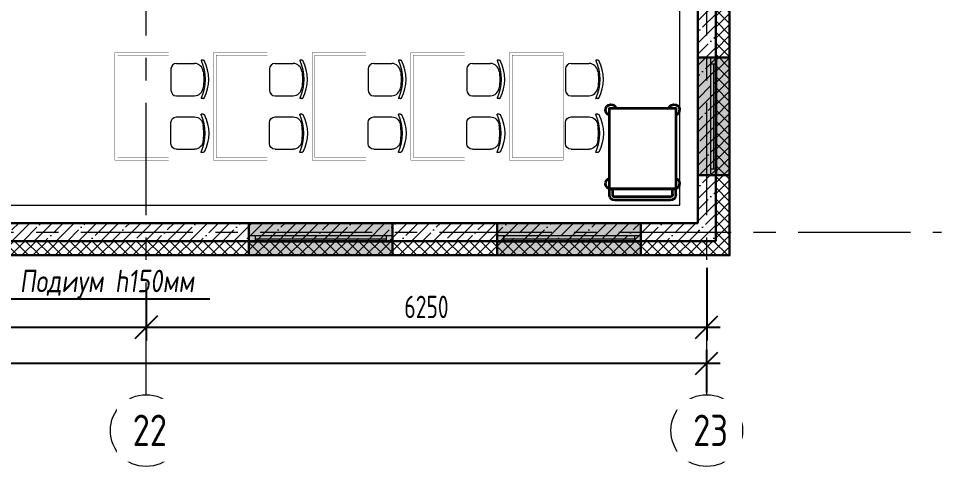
# Model space of a CAD drawing. Header units: millimetres. Extents: x -13407 to 95998, y -2611 to 109495.
# Drawn here: x 60740 to 71033, y -2611 to 2378 of the extents above; entities that cross this region are included whole.
import ezdxf
from ezdxf import colors
from ezdxf.entities.mleader import LeaderData, LeaderLine
from ezdxf.math import Vec2, Vec3

# ---------------------------------------------------------------- set-up
doc = ezdxf.new("R2010")
doc.units = ezdxf.units.MM
doc.linetypes.add('CENTER', pattern=[2, 1.25, -0.25, 0.25, -0.25])
for name, color, linetype, lineweight in [('_ТХ_обор_комп принт', 30, 'Continuous', 13), ('АР_Навесной фасад', 5, 'Continuous', 5), ('АР_Окна БЛОК', 250, 'Continuous', 13), ('АР_Оси', 193, 'Continuous', 9), ('АР_Оси размеры', 164, 'Continuous', 9), ('АР_Подоконники', 163, 'Continuous', 9), ('АР_Сущ Несущая стена', 202, 'Continuous', 30), ('АР_Утеплитель', 250, 'Continuous', 9), ('АР_Штриховка монолит', 250, 'Continuous', 9), ('ТХ_мебель передв', 250, 'Continuous', 13), ('ТХ_обор_комп принт', 30, 'Continuous', 13)]:
    doc.layers.add(name, color=color, linetype=linetype, lineweight=lineweight)
doc.styles.add('Архитект', font='isocpeur.ttf', dxfattribs={"width": 0.8, "oblique": 8})
doc.styles.add('ГОСТ 2.304', font='isocpeur.ttf', dxfattribs={"width": 0.7})
doc.dimstyles.new('СПДС', dxfattribs={"dimscale": 100, "dimtxt": 2.5, "dimasz": 2.5, "dimexe": 1.5, "dimexo": 0, "dimgap": 1, "dimtad": 1, "dimdec": 0, "dimrnd": 1, "dimtxsty": 'ГОСТ 2.304', "dimblk": 'OBLIQUE', "dimcen": 2.5, "dimdle": 1.5, "dimadec": 0, "dimazin": 2, "dimtfac": 0.75, "dimtdec": 0, "dimtmove": 1, "dimatfit": 3, "dimfxl": 1, "dimtolj": 1, "dimarcsym": 1})
pattern_1 = [(45, (-951587.81, 109999.9), (-123.743687, 123.743687), []), (45, (-951464.07, 109999.9), (-123.743687, 123.743687), [218.75, -43.75, 0, -43.75])]

# ---------------------------------------------------------------- blocks, each defined once
blk = doc.blocks.new('*U222')
h = blk.add_hatch(color=253)
h.dxf.hatch_style = 1
h.paths.add_polyline_path([(-1600, -140), (0, -140), (0, 220), (-1600, 220)])
at = {"color": 253, "lineweight": 30}
for p, q in [((-1600, -140), (-1600, 220)), ((0, -140), (0, 220))]:
    blk.add_line(p, q, dxfattribs=at)
at = {"color": 253}
for p, q in [((0, 220), (-1600, 220)), ((-1600, 70), (0, 70)), ((-1600, 0), (0, 0)), ((-1530, 0), (-1530, 70)), ((-1530, 35), (-70, 35)), ((-70, 0), (-70, 70)), ((-1600, -140), (0, -140)), ((-1600, -140), (-1600, -140)), ((-1600, -140), (-1600, -140)), ((0, -140), (0, -140)), ((0, -140), (0, -140))]:
    blk.add_line(p, q, dxfattribs=at)
blk = doc.blocks.new('*U224')
h = blk.add_hatch(color=253)
h.dxf.hatch_style = 1
h.paths.add_polyline_path([(-1310, -140), (0, -140), (0, 220), (-1310, 220)])
at = {"color": 253, "lineweight": 30}
for p, q in [((-1310, -140), (-1310, 220)), ((0, -140), (0, 220))]:
    blk.add_line(p, q, dxfattribs=at)
at = {"color": 253}
for p, q in [((0, 220), (-1310, 220)), ((-1310, 70), (0, 70)), ((-1310, 0), (0, 0)), ((-1240, 0), (-1240, 70)), ((-1240, 35), (-70, 35)), ((-70, 0), (-70, 70)), ((-1310, -140), (0, -140)), ((-1310, -140), (-1310, -140)), ((-1310, -140), (-1310, -140)), ((0, -140), (0, -140)), ((0, -140), (0, -140))]:
    blk.add_line(p, q, dxfattribs=at)
blk = doc.blocks.new('_Oblique')
at = {"color": 253, "linetype": 'ByBlock', "lineweight": -2}
blk.add_line((-0.5, -0.5), (0.5, 0.5), dxfattribs=at)
blk = doc.blocks.new('*D309')
at = {"layer": 'АР_Оси размеры', "color": 253, "lineweight": -2, "ltscale": 100, "transparency": 16777216}
for p, q in [((55515, -636), (55515, -1209)), ((62165, -636), (62165, -1209)), ((55365, -1059), (62315, -1059))]:
    blk.add_line(p, q, dxfattribs=at)
at = {"layer": 'АР_Оси размеры', "color": 253, "lineweight": -2, "ltscale": 100, "transparency": 16777216, "xscale": 250, "yscale": 250, "zscale": 250, "rotation": 180}
blk.add_blockref('_Oblique', (55515, -1059), dxfattribs=at)
at = {"layer": 'АР_Оси размеры', "color": 253, "lineweight": -2, "ltscale": 100, "transparency": 16777216, "xscale": 250, "yscale": 250, "zscale": 250}
blk.add_blockref('_Oblique', (62165, -1059), dxfattribs=at)
at = {"layer": 'АР_Оси размеры', "color": 253, "ltscale": 100, "transparency": 16777216, "insert": (58840, -834), "char_height": 250, "attachment_point": 5, "style": 'ГОСТ 2.304'}
blk.add_mtext('\\A1;6650', dxfattribs=at)
blk = doc.blocks.new('*D310')
at = {"layer": 'АР_Оси размеры', "color": 253, "lineweight": -2, "ltscale": 100, "transparency": 16777216}
for p, q in [((68415, -397), (68415, -1209)), ((62165, -636), (62165, -1209)), ((62015, -1059), (68565, -1059))]:
    blk.add_line(p, q, dxfattribs=at)
at = {"layer": 'АР_Оси размеры', "color": 253, "lineweight": -2, "ltscale": 100, "transparency": 16777216, "xscale": 250, "yscale": 250, "zscale": 250, "rotation": 180}
blk.add_blockref('_Oblique', (62165, -1059), dxfattribs=at)
at = {"layer": 'АР_Оси размеры', "color": 253, "lineweight": -2, "ltscale": 100, "transparency": 16777216, "xscale": 250, "yscale": 250, "zscale": 250}
blk.add_blockref('_Oblique', (68415, -1059), dxfattribs=at)
at = {"layer": 'АР_Оси размеры', "color": 253, "ltscale": 100, "transparency": 16777216, "insert": (65290, -834), "char_height": 250, "attachment_point": 5, "style": 'ГОСТ 2.304'}
blk.add_mtext('\\A1;6250', dxfattribs=at)
blk = doc.blocks.new('*D296')
at = {"layer": 'АР_Оси размеры', "color": 253, "lineweight": -2, "ltscale": 100, "transparency": 16777216}
for p, q in [((0, -1786), (0, -1311)), ((68415, -1786), (68415, -1311)), ((-150, -1461), (68565, -1461))]:
    blk.add_line(p, q, dxfattribs=at)
at = {"layer": 'АР_Оси размеры', "color": 253, "lineweight": -2, "ltscale": 100, "transparency": 16777216, "xscale": 250, "yscale": 250, "zscale": 250, "rotation": 180}
blk.add_blockref('_Oblique', (0, -1461), dxfattribs=at)
at = {"layer": 'АР_Оси размеры', "color": 253, "lineweight": -2, "ltscale": 100, "transparency": 16777216, "xscale": 250, "yscale": 250, "zscale": 250}
blk.add_blockref('_Oblique', (68415, -1461), dxfattribs=at)
at = {"layer": 'АР_Оси размеры', "color": 253, "ltscale": 100, "transparency": 16777216, "insert": (34208, -1236), "char_height": 250, "attachment_point": 5, "style": 'ГОСТ 2.304'}
blk.add_mtext('\\A1;68415', dxfattribs=at)
blk = doc.blocks.new('*U261')
h = blk.add_hatch(color=253)
h.dxf.hatch_style = 1
h.paths.add_polyline_path([(-1600, -140), (0, -140), (0, 220), (-1600, 220)])
at = {"color": 253, "lineweight": 30}
for p, q in [((-1600, -140), (-1600, 220)), ((0, -140), (0, 220))]:
    blk.add_line(p, q, dxfattribs=at)
at = {"color": 253}
for p, q in [((0, 220), (-1600, 220)), ((-1600, 70), (0, 70)), ((-1600, 0), (0, 0)), ((-1530, 0), (-1530, 70)), ((-1530, 35), (-70, 35)), ((-70, 0), (-70, 70)), ((-1600, -140), (0, -140)), ((-1600, -140), (-1600, -140)), ((-1600, -140), (-1600, -140)), ((0, -140), (0, -140)), ((0, -140), (0, -140))]:
    blk.add_line(p, q, dxfattribs=at)
blk = doc.blocks.new('У058')
at = {"layer": 'ТХ_мебель передв', "color": 253, "ltscale": 100}
for points, const_width in [([(70477.5, 42777), (71077.5, 42777), (71077.5, 41577), (70477.5, 41577)], 2), ([(70507.5, 42747), (71077.5, 42747), (71077.5, 41607), (70507.5, 41607)], 1)]:
    blk.add_lwpolyline(points, close=True, dxfattribs=dict(at, const_width=const_width))
blk = doc.blocks.new('У060')
at = {"layer": 'ТХ_мебель передв', "color": 253, "lineweight": 0, "ltscale": 100, "transparency": 33554687}
for points in [[(66977, 41938), (67178, 41938)], [(67273, 41969), (67252, 41969)], [(66914, 41636), (66914, 41874)], [(66977, 41578), (67178, 41578)], [(67273, 41541), (67252, 41541)]]:
    blk.add_lwpolyline(points, dxfattribs=at)
for centre, radius, start, end in [((66774, 41755), 522, 336.4029, 23.5971), ((66737, 41755), 544, 350.2064, 9.7936)]:
    blk.add_arc(centre, radius, start, end, dxfattribs=at)
for points in [[(66914, 41874), (66914, 41906), (66940, 41938), (66977, 41938)], [(67178, 41938), (67226, 41938), (67268, 41895), (67273, 41848)], [(67252, 41964), (67247, 41964), (67252, 41969), (67252, 41969)], [(67273, 41969), (67279, 41969), (67279, 41964), (67284, 41964)], [(66977, 41578), (66940, 41578), (66914, 41604), (66914, 41636)], [(67273, 41668), (67268, 41615), (67226, 41578), (67178, 41578)], [(67252, 41541), (67252, 41541), (67252, 41541), (67252, 41546)]]:
    blk.add_open_spline(points, degree=3, dxfattribs=at)
blk.add_open_spline([(67284, 41964), (67353, 41832), (67353, 41678), (67284, 41546), (67279, 41546), (67279, 41541), (67273, 41541)], degree=3, knots=[0, 0, 0, 0, 1, 1, 1, 2, 2, 2, 2], dxfattribs=at)
blk = doc.blocks.new('У063-2')
at = {"layer": '_ТХ_обор_комп принт', "color": 253, "lineweight": 35}
blk.add_lwpolyline([(68858, 41841), (68858, 41100), (67958, 41100), (67958, 41841)], close=True, dxfattribs=at)
for points in [[(68858, 41100), (68858, 41841)], [(68921, 41841), (68858, 41841)], [(68921, 41804), (68858, 41804)], [(68948, 41778), (68948, 41159)], [(68985, 41778), (68985, 41159)], [(68921, 41137), (68858, 41137)], [(68921, 41100), (68858, 41100)]]:
    blk.add_lwpolyline(points, dxfattribs=at)
for points, knots in [([(67958, 41762), (67926, 41772), (67911, 41804), (67921, 41841), (67932, 41873), (67963, 41889), (67995, 41878), (68016, 41873), (68032, 41857), (68038, 41841)], [0, 0, 0, 0, 1, 1, 1, 2, 2, 2, 3, 3, 3, 3]), ([(68741, 41841), (68752, 41873), (68784, 41889), (68821, 41878), (68837, 41873), (68852, 41857), (68858, 41841)], [0, 0, 0, 0, 1, 1, 1, 2, 2, 2, 2]), ([(68038, 41100), (68027, 41069), (67990, 41047), (67958, 41058), (67926, 41069), (67911, 41106), (67921, 41137), (67926, 41153), (67942, 41169), (67958, 41174)], [0, 0, 0, 0, 1, 1, 1, 2, 2, 2, 3, 3, 3, 3]), ([(68858, 41100), (68847, 41069), (68815, 41047), (68784, 41058), (68762, 41063), (68747, 41079), (68741, 41100)], [0, 0, 0, 0, 1, 1, 1, 2, 2, 2, 2]), ([(68985, 41164), (68985, 41127), (68958, 41100), (68927, 41100), (68927, 41100), (68927, 41100), (68921, 41100)], [0, 0, 0, 0, 1, 1, 1, 2, 2, 2, 2]), ([(68948, 41159), (68948, 41148), (68937, 41137), (68927, 41137), (68927, 41137), (68927, 41137), (68921, 41137)], [0, 0, 0, 0, 1, 1, 1, 2, 2, 2, 2])]:
    blk.add_open_spline(points, degree=3, knots=knots, dxfattribs=at)
for points in [[(68921, 41841), (68958, 41841), (68985, 41809), (68985, 41778)], [(68921, 41804), (68937, 41804), (68948, 41788), (68948, 41778)]]:
    blk.add_open_spline(points, degree=3, dxfattribs=at)

msp = doc.modelspace()

# ---------------------------------------------------------------- hatches: boundary and pattern name
at = {"layer": 'АР_Утеплитель', "ltscale": 100}
h = msp.add_hatch(dxfattribs=at)
h.set_pattern_fill('ANSI37', color=253, scale=700)
h.set_pattern_definition([(45, (-945096.63, 49153.53), (-61.871843, 61.871843), []), (135, (-945096.63, 49153.53), (-61.871843, -61.871843), [])])
h.paths.add_polyline_path([(14829.8, 47170), (17959.8, 47170), (17959.8, 44240), (21080, 44240), (21080, 36220), (17279.8, 36220), (17279.8, 36090), (11889.8, 36090), (11889.8, 27480), (16865, 27480), (16865, 31445), (51665, 31445), (51665, 27480), (62165, 27480), (62165, 9610), (68515, 9610), (68515, -100), (55415, -100), (55415, 6250), (47535, 6250), (47535, 11440), (38999.7, 11440), (38999.7, 11040), (39149.7, 11040), (39149.7, 11290), (47385, 11290), (47385, 6100), (55265, 6100), (55265, -250), (68665, -250), (68665, 9760), (62315, 9760), (62315, 27630), (51815, 27630), (51815, 31595), (16715, 31595), (16715, 27630), (12039.8, 27630), (12039.8, 35940), (17429.8, 35940), (17429.8, 36070), (21230, 36070), (21230, 44390), (18109.8, 44390), (18109.8, 47320), (14979.8, 47320), (14979.8, 47738.8), (14834.2, 47738.8)])
at = {"layer": 'АР_Штриховка монолит', "ltscale": 100}
h = msp.add_hatch(dxfattribs=at)
h.set_pattern_fill('ANSI35', color=253, scale=700)
h.set_pattern_definition(pattern_1)
h.paths.add_polyline_path([(68515, 9410), (68315, 9410), (68315, 100), (68315, -100), (68515, -100)])
h = msp.add_hatch(dxfattribs=at)
h.set_pattern_fill('ANSI35', color=253, scale=700)
h.set_pattern_definition(pattern_1)
h.paths.add_polyline_path([(55615, 100), (55415, 100), (55415, -100), (68315, -100), (68315, 100)])

# ---------------------------------------------------------------- linework, layer by layer
at = {"layer": 'АР_Навесной фасад', "color": 253, "ltscale": 100}
for points in [[(68665, -250), (68665.4, 9760)], [(68675, -260), (68675.4, 9770)], [(55255, -260), (68675, -260)], [(55265, -250), (68665, -250)]]:
    msp.add_lwpolyline(points, dxfattribs=at)
at = {"layer": 'АР_Оси', "color": 253, "linetype": 'CENTER', "ltscale": 1000}
for p, q in [((62165, -1811.3), (62165, 32496.2)), ((68415, -1811.3), (68415, 32496.2)), ((-12563.8, 0), (71033.4, 0))]:
    msp.add_line(p, q, dxfattribs=at)
at = {"layer": 'АР_Оси', "color": 253, "ltscale": 0.5}
for centre in [(62165, -2211.3), (68415, -2211.3)]:
    msp.add_circle(centre, 400, dxfattribs=at)
at = {"layer": 'АР_Подоконники', "color": 253, "ltscale": 100}
for p, q in [((68115, 300), (68115, 6663)), ((58665, 300), (68115, 300))]:
    msp.add_line(p, q, dxfattribs=at)
at = {"layer": 'АР_Сущ Несущая стена', "color": 253, "ltscale": 100}
for p, q in [((68515, -100), (68515, 9610)), ((68315, 100), (68315, 9410)), ((55615, 100), (68315, 100)), ((55415, -100), (68515, -100))]:
    msp.add_line(p, q, dxfattribs=at)

# ---------------------------------------------------------------- block references
at = {"layer": 'АР_Окна БЛОК', "color": 253, "rotation": 270}
msp.add_blockref('*U224', (68455.3, 633), dxfattribs=at)
at = {"layer": 'АР_Окна БЛОК', "color": 253, "xscale": -1, "rotation": 180}
for name, p in [('*U261', (64910, -40)), ('*U222', (67680, -40))]:
    msp.add_blockref(name, p, dxfattribs=at)
at = {"layer": 'ТХ_мебель передв', "color": 253}
for name, p in [('У058', (-8662.3, -40777.2)), ('У058', (-7562.3, -40777.2)), ('У058', (-6462.3, -40777.2)), ('У058', (-5362.3, -40777.2)), ('У058', (-4262.3, -40777.2)), ('У060', (-4473.5, -40655.2)), ('У060', (-3373.5, -40655.2)), ('У060', (-2273.5, -40655.2)), ('У060', (-1173.5, -40655.2)), ('У060', (-73.5, -40655.2))]:
    msp.add_blockref(name, p, dxfattribs=at)
at = {"layer": 'ТХ_мебель передв', "color": 253, "xscale": -1, "rotation": 180}
for p in [(-4473.5, 43454.8), (-3373.5, 43454.8), (-2273.5, 43454.8), (-1173.5, 43454.8), (-73.5, 43454.8)]:
    msp.add_blockref('У060', p, dxfattribs=at)
at = {"layer": 'ТХ_обор_комп принт', "color": 253, "rotation": 270}
msp.add_blockref('У063-2', (26230.5, 69338.4), dxfattribs=at)

# ---------------------------------------------------------------- dimensions: what is measured, and where the dimension line sits
at = {"layer": 'АР_Оси размеры', "color": 253, "ltscale": 100}
for base, p1, p2, picture, middle in [((68415, -1058.6), (62165, -636.5), (68415, -397.1), '*D310', (65290, -833.6)), ((62165, -1058.6), (55515, -636.5), (62165, -636.5), '*D309', (58840, -833.6)), ((68415, -1460.7), (0, -1786.3), (68415, -1786.3), '*D296', (34207.5, -1235.7))]:
    dim = msp.add_linear_dim(base=base, p1=p1, p2=p2, dimstyle='СПДС', override={"dimclrd": 253, "dimclre": 253, "dimclrt": 253}, dxfattribs=at)
    dim.commit()
    dim.dimension.update_dxf_attribs({"geometry": picture, "text_midpoint": middle})

# ---------------------------------------------------------------- leaders
at = {"color": 253}
ml = msp.add_multileader_mtext('Standard', dxfattribs=at)
ml.set_content('Подиум h150мм', color=253, style='Архитект')
ml.set_leader_properties(color=253)
ml.build(insert=Vec2(0, 0))
ml.multileader.update_dxf_attribs({"text_left_attachment_type": 6, "text_right_attachment_type": 6, "dogleg_length": 100, "arrow_head_size": 250})
ctx = ml.context
ctx.base_point, ctx.char_height, ctx.arrow_head_size, ctx.landing_gap_size, ctx.plane_origin = Vec3(60729.3, -745.2), 250, 250, 25, Vec3(61839.2, 3492.9)
ctx.left_attachment, ctx.right_attachment = 6, 6
notes = []
notes.append((ctx, [(0, (1, 1, 0), (60629.3, -745.2), (1, 0), 100, [(0, [(60032.5, 1237.3)], 256, [])])]))
ctx.mtext.insert, ctx.mtext.width, ctx.mtext.flow_direction = Vec3(60754.3, -420.2), 3119.834, 5
for ctx, leaders in notes:
    for number, flags, end, landing, length, lines in leaders:
        leader = LeaderData()
        leader.index, (leader.has_last_leader_line, leader.has_dogleg_vector, leader.attachment_direction) = number, flags
        leader.last_leader_point, leader.dogleg_vector, leader.dogleg_length = Vec3(end), Vec3(landing), length
        for number, points, colour, breaks in lines:
            line = LeaderLine()
            line.index, line.vertices, line.color, line.breaks = number, Vec3.list(points), colors.encode_raw_color(colour), breaks
            leader.lines.append(line)
        ctx.leaders.append(leader)

# ---------------------------------------------------------------- next in the draw order: texts
at = {"layer": 'АР_Оси', "color": 253, "char_height": 350, "attachment_point": 1, "line_spacing_factor": 1.149209, "style": 'ГОСТ 2.304', "bg_fill": 2}
for s, insert, width in [('{\\W0.8;22}', (62013.7, -2033.5), 520.89), ('{\\W0.8;23}', (68263.6, -2033.5), 370.762)]:
    msp.add_mtext(s, dxfattribs=dict(at, insert=insert, width=width))

doc.saveas('drawing.dxf')
